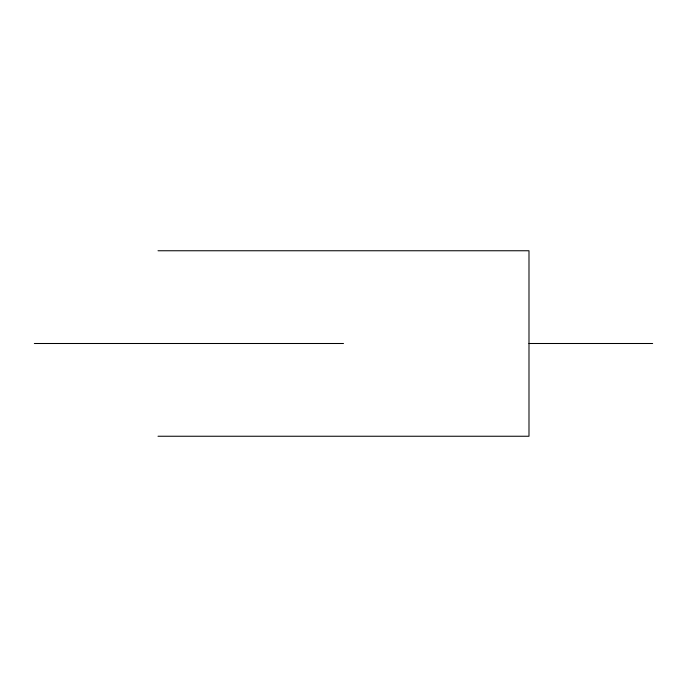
<?xml version="1.0" encoding="UTF-8"?>
<svg xmlns="http://www.w3.org/2000/svg" width="687" height="687" viewBox="0 0 687 687"><rect width="100%" height="100%" fill="white"/><g stroke="black" fill="none" stroke-linecap="round" stroke-linejoin="round"><path stroke-width="1.03" d="M158.01 250.755L528.99 250.755L528.99 436.245L158.01 436.245M34.35 343.5L343.5 343.5M528.99 343.5L652.65 343.5"/></g></svg>
